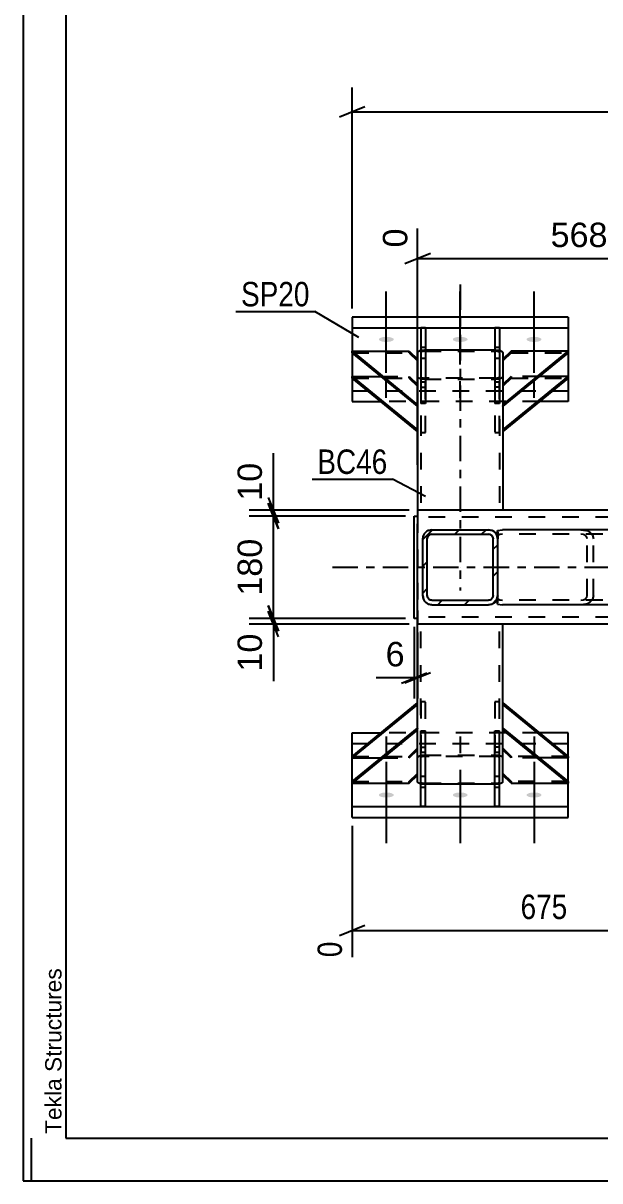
# Model space of a CAD drawing. Header units: millimetres. Extents: x 0 to 841, y 0 to 594.
# Drawn here: x 0 to 67.7, y 0 to 135.8 of the extents above; entities that cross this region are included whole.
import ezdxf

# ---------------------------------------------------------------- set-up
doc = ezdxf.new("R2010")
doc.units = ezdxf.units.MM
doc.linetypes.add('DXK_LINE_DOT2', pattern=[3.9198, 1.9599, -1.9599])
doc.linetypes.add('DXK_LINE_DOT3', pattern=[5.9187, 2.979, -0.9799, 0.9799, -0.9799])
doc.styles.add('Arial', font='ARIAL.TTF', dxfattribs={"height": 0.2})
doc.styles.add('Arial Narrow', font='ARIALN.TTF', dxfattribs={"height": 0.2})

# ---------------------------------------------------------------- blocks, each defined once
blk = doc.blocks.new('Unknown-318884589-1127')
at = {"color": 5, "linetype": 'Continuous'}
for p, q in [((0, 594), (0, 0)), ((5, 589), (5, 5)), ((1, 0), (1, 5)), ((5, 5), (836, 5)), ((0, 0), (841, 0))]:
    blk.add_line(p, q, dxfattribs=at)
at = {"color": 174, "linetype": 'Continuous', "style": 'Arial'}
blk.add_text('Tekla Structures', height=1.9102, rotation=90, dxfattribs=at).set_placement((4.5, 5.5))
blk = doc.blocks.new('Part-318884589-4703 - 4551')
at = {"color": 2, "linetype": 'Continuous'}
for p, q in [((56.28, 53.08), (63.95, 46.82)), ((56.28, 47.58), (56.28, 53.04)), ((63.95, 46.64), (56.28, 52.9)), ((57.28, 46.64), (56.28, 47.58)), ((57.28, 46.64), (63.95, 46.64)), ((63.95, 46.82), (63.95, 46.64))]:
    blk.add_line(p, q, dxfattribs=at)
at = {"color": 7, "linetype": 'DXK_LINE_DOT2'}
for p, q in [((56.28, 53.08), (56.28, 53.04)), ((56.28, 53.04), (56.28, 53.08)), ((56.28, 47.76), (57.28, 46.82)), ((63.95, 46.82), (57.28, 46.82)), ((57.28, 46.82), (57.28, 46.64))]:
    blk.add_line(p, q, dxfattribs=at)
blk = doc.blocks.new('Part-318884589-4639 - 4551')
at = {"color": 2, "linetype": 'Continuous'}
for p, q in [((57.28, 97.28), (56.28, 96.34)), ((56.28, 91.02), (63.95, 97.28)), ((63.95, 97.1), (56.28, 90.84)), ((63.95, 97.28), (57.28, 97.28)), ((63.95, 97.28), (63.95, 97.1)), ((56.28, 96.34), (56.28, 90.88))]:
    blk.add_line(p, q, dxfattribs=at)
at = {"color": 7, "linetype": 'DXK_LINE_DOT2'}
for p, q in [((57.28, 97.1), (56.28, 96.16)), ((57.28, 97.28), (57.28, 97.1)), ((57.28, 97.1), (63.95, 97.1)), ((56.28, 90.84), (56.28, 90.88)), ((56.28, 90.88), (56.28, 90.84))]:
    blk.add_line(p, q, dxfattribs=at)
blk = doc.blocks.new('Part-318884589-4553 - 4551')
at = {"color": 2, "linetype": 'Continuous'}
for p, q in [((46.28, 53.04), (46.28, 65.29)), ((56.28, 53.04), (56.28, 65.29)), ((46.28, 46.77), (46.28, 47.58)), ((56.28, 46.77), (56.28, 47.58)), ((46.34, 46.67), (46.28, 46.77)), ((46.51, 46.58), (46.34, 46.67)), ((46.68, 46.54), (46.51, 46.58)), ((55.35, 46.5), (47.21, 46.5)), ((56.05, 46.58), (55.88, 46.54)), ((56.22, 46.67), (56.05, 46.58)), ((56.28, 46.77), (56.22, 46.67))]:
    blk.add_line(p, q, dxfattribs=at)
at = {"color": 7, "linetype": 'DXK_LINE_DOT2'}
for p, q in [((56.28, 65.29), (46.28, 65.29)), ((46.68, 46.77), (46.68, 65.29)), ((55.88, 46.77), (55.88, 65.29)), ((46.28, 47.58), (46.28, 53.04)), ((56.28, 47.58), (56.28, 53.04)), ((46.28, 49.65), (46.34, 49.75)), ((46.34, 49.75), (46.51, 49.84)), ((46.51, 49.84), (46.77, 49.9)), ((46.71, 49.7), (46.68, 49.65)), ((46.8, 49.74), (46.71, 49.7)), ((46.77, 49.9), (47.08, 49.92)), ((46.93, 49.77), (46.8, 49.74)), ((47.08, 49.78), (46.93, 49.77)), ((47.08, 49.92), (55.48, 49.92)), ((55.48, 49.78), (47.08, 49.78)), ((55.48, 49.92), (55.79, 49.9)), ((55.63, 49.77), (55.48, 49.78)), ((55.76, 49.74), (55.63, 49.77)), ((55.85, 49.7), (55.76, 49.74)), ((55.79, 49.9), (56.05, 49.84)), ((55.88, 49.65), (55.85, 49.7)), ((56.05, 49.84), (56.22, 49.75)), ((56.22, 49.75), (56.28, 49.65)), ((46.68, 46.77), (46.71, 46.72)), ((46.77, 46.52), (46.68, 46.54)), ((46.71, 46.72), (46.8, 46.68)), ((47.08, 46.5), (46.77, 46.52)), ((46.8, 46.68), (46.93, 46.65)), ((46.93, 46.65), (47.08, 46.64)), ((47.08, 46.64), (55.48, 46.64)), ((47.21, 46.5), (47.08, 46.5)), ((55.48, 46.5), (55.35, 46.5)), ((55.48, 46.64), (55.63, 46.65)), ((55.79, 46.52), (55.48, 46.5)), ((55.63, 46.65), (55.76, 46.68)), ((55.76, 46.68), (55.85, 46.72)), ((55.88, 46.54), (55.79, 46.52)), ((55.85, 46.72), (55.88, 46.77))]:
    blk.add_line(p, q, dxfattribs=at)
blk = doc.blocks.new('Part-318884589-4664 - 4551')
at = {"color": 2, "linetype": 'Continuous'}
for p, q in [((38.61, 42.62), (38.61, 52.54)), ((38.61, 52.54), (41.99, 52.54)), ((63.95, 52.54), (60.57, 52.54)), ((63.95, 42.62), (63.95, 52.54)), ((38.61, 43.88), (63.95, 43.88)), ((38.61, 42.62), (63.95, 42.62))]:
    blk.add_line(p, q, dxfattribs=at)
at = {"color": 7, "linetype": 'DXK_LINE_DOT2'}
for p, q in [((60.57, 52.54), (41.99, 52.54)), ((38.61, 51.29), (63.95, 51.29))]:
    blk.add_line(p, q, dxfattribs=at)
blk = doc.blocks.new('Part-318884589-4694 - 4551')
at = {"color": 2, "linetype": 'Continuous'}
for p, q in [((46.68, 43.88), (46.68, 52.76)), ((46.68, 52.76), (47.21, 52.76)), ((47.21, 43.88), (47.21, 52.76)), ((47.21, 43.88), (46.68, 43.88))]:
    blk.add_line(p, q, dxfattribs=at)
at = {"color": 7, "linetype": 'DXK_LINE_DOT2'}
for p, q in [((46.68, 47.44), (47.21, 47.44)), ((46.68, 46.16), (47.21, 46.16))]:
    blk.add_line(p, q, dxfattribs=at)
blk = doc.blocks.new('Part-318884589-4555 - 4551')
at = {"color": 2, "linetype": 'Continuous'}
for p, q in [((46.28, 78.63), (46.28, 77.03)), ((269.02, 78.63), (46.28, 78.63)), ((46.28, 66.89), (46.28, 77.03)), ((46.28, 65.29), (46.28, 66.89)), ((269.02, 65.29), (46.28, 65.29))]:
    blk.add_line(p, q, dxfattribs=at)
at = {"color": 7, "linetype": 'DXK_LINE_DOT2'}
for p, q in [((46.28, 78.63), (46.28, 78.16)), ((269.02, 77.83), (46.28, 77.83)), ((46.28, 66.89), (46.28, 65.41)), ((269.02, 66.09), (46.28, 66.09))]:
    blk.add_line(p, q, dxfattribs=at)
at = {"color": 7, "linetype": 'DXK_LINE_DOT3'}
blk.add_line((36.28, 71.96), (269.02, 71.96), dxfattribs=at)
blk = doc.blocks.new('Part-318884589-4556 - 4551')
at = {"linetype": 'Continuous'}
h = blk.add_hatch(dxfattribs=at)
h.set_pattern_fill('', scale=0.7, style=0, pattern_type=0)
h.set_pattern_definition([(45, (55.0214, 67.641), (-1.57154, 1.57154), [])])
h.paths.add_polyline_path([(54.61, 67.56), (55.02, 67.64), (55.37, 67.87), (55.6, 68.22), (55.68, 68.63), (55.68, 75.29), (55.6, 75.7), (55.37, 76.05), (55.02, 76.28), (54.61, 76.36), (47.95, 76.36), (47.54, 76.28), (47.19, 76.05), (46.96, 75.7), (46.88, 75.29), (46.88, 68.63), (46.96, 68.22), (47.19, 67.87), (47.54, 67.64), (47.95, 67.56)])
h.paths.add_polyline_path([(47.74, 68.13), (47.57, 68.25), (47.45, 68.42), (47.41, 68.63), (47.41, 75.29), (47.45, 75.5), (47.57, 75.67), (47.74, 75.79), (47.95, 75.83), (54.61, 75.83), (54.82, 75.79), (54.99, 75.67), (55.11, 75.5), (55.15, 75.29), (55.15, 68.63), (55.11, 68.42), (54.99, 68.25), (54.82, 68.13), (54.61, 68.09), (47.95, 68.09)])
at = {"color": 7, "linetype": 'DXK_LINE_DOT2'}
for p, q in [((47.54, 76.28), (47.95, 76.36)), ((47.95, 76.36), (54.61, 76.36)), ((54.61, 76.36), (55.02, 76.28)), ((46.88, 75.29), (46.96, 75.7)), ((46.88, 68.63), (46.88, 75.29)), ((47.45, 75.5), (47.41, 75.29)), ((47.41, 68.63), (47.41, 75.29)), ((47.95, 75.83), (47.74, 75.79)), ((47.95, 75.83), (54.61, 75.83)), ((54.82, 75.79), (54.61, 75.83)), ((55.15, 75.29), (55.11, 75.5)), ((55.15, 68.63), (55.15, 75.29)), ((55.6, 75.7), (55.68, 75.29)), ((55.68, 68.63), (55.68, 75.29)), ((46.96, 68.22), (46.88, 68.63)), ((47.41, 68.63), (47.45, 68.42)), ((47.74, 68.13), (47.95, 68.09)), ((47.95, 68.09), (54.61, 68.09)), ((54.61, 68.09), (54.82, 68.13)), ((55.11, 68.42), (55.15, 68.63)), ((55.68, 68.63), (55.6, 68.22)), ((47.95, 67.56), (47.54, 67.64)), ((47.95, 67.56), (54.61, 67.56)), ((55.02, 67.64), (54.61, 67.56))]:
    blk.add_line(p, q, dxfattribs=at)
at = {"color": 2, "linetype": 'Continuous'}
for p, q in [((47.95, 76.36), (47.54, 76.28)), ((47.95, 76.36), (54.61, 76.36)), ((55.02, 76.28), (54.61, 76.36)), ((46.96, 75.7), (46.88, 75.29)), ((46.88, 68.63), (46.88, 75.29)), ((47.41, 75.29), (47.45, 75.5)), ((47.41, 68.63), (47.41, 75.29)), ((47.74, 75.79), (47.95, 75.83)), ((47.95, 75.83), (54.61, 75.83)), ((54.61, 75.83), (54.82, 75.79)), ((55.11, 75.5), (55.15, 75.29)), ((55.15, 68.63), (55.15, 75.29)), ((55.68, 75.29), (55.6, 75.7)), ((55.68, 68.63), (55.68, 75.29)), ((46.88, 68.63), (46.96, 68.22)), ((47.45, 68.42), (47.41, 68.63)), ((47.95, 68.09), (47.74, 68.13)), ((47.95, 68.09), (54.61, 68.09)), ((54.82, 68.13), (54.61, 68.09)), ((55.15, 68.63), (55.11, 68.42)), ((55.6, 68.22), (55.68, 68.63)), ((47.54, 67.64), (47.95, 67.56)), ((47.95, 67.56), (54.61, 67.56)), ((54.61, 67.56), (55.02, 67.64))]:
    blk.add_line(p, q, dxfattribs=at)
at = {"color": 7, "linetype": 'DXK_LINE_DOT3'}
blk.add_line((51.28, 71.96), (51.28, 71.96), dxfattribs=at)
at = {"color": 7, "linetype": 'DXK_LINE_DOT2'}
for centre, radius, start, end in [((47.95, 75.29), 1.07, 112.5, 157.5), ((54.61, 75.29), 1.07, 22.5, 67.5), ((47.95, 75.29), 0.533, 112.5, 157.5), ((54.61, 75.29), 0.533, 22.5, 67.5), ((47.95, 68.63), 1.07, 202.5, 247.5), ((47.95, 68.63), 0.533, 202.5, 247.5), ((54.61, 68.63), 0.533, 292.5, 337.5), ((54.61, 68.63), 1.07, 292.5, 337.5)]:
    blk.add_arc(centre, radius, start, end, dxfattribs=at)
at = {"color": 2, "linetype": 'Continuous'}
for centre, radius, start, end in [((47.95, 75.29), 1.07, 112.5, 157.5), ((54.61, 75.29), 1.07, 22.5, 67.5), ((47.95, 75.29), 0.533, 112.5, 157.5), ((54.61, 75.29), 0.533, 22.5, 67.5), ((47.95, 68.63), 1.07, 202.5, 247.5), ((47.95, 68.63), 0.533, 202.5, 247.5), ((54.61, 68.63), 0.533, 292.5, 337.5), ((54.61, 68.63), 1.07, 292.5, 337.5)]:
    blk.add_arc(centre, radius, start, end, dxfattribs=at)
blk = doc.blocks.new('Part-318884589-4690 - 4551')
at = {"color": 7, "linetype": 'DXK_LINE_DOT2'}
for p, q in [((47.21, 56.18), (46.68, 56.18)), ((46.68, 56.18), (46.68, 50.26)), ((47.21, 50.26), (47.21, 56.18)), ((47.21, 52.54), (46.68, 52.54)), ((46.68, 50.86), (47.21, 50.86)), ((46.68, 50.26), (47.21, 50.26))]:
    blk.add_line(p, q, dxfattribs=at)
blk = doc.blocks.new('Part-318884589-4592 - 4551')
at = {"color": 7, "linetype": 'DXK_LINE_DOT3'}
blk.add_line((51.28, 105.11), (51.28, 69.23), dxfattribs=at)
at = {"color": 2, "linetype": 'Continuous'}
for p, q in [((46.28, 97.15), (46.34, 97.25)), ((46.28, 97.15), (46.28, 96.34)), ((46.34, 97.25), (46.51, 97.34)), ((46.68, 97.38), (46.51, 97.34)), ((55.35, 97.42), (47.21, 97.42)), ((56.05, 97.34), (55.88, 97.38)), ((56.05, 97.34), (56.22, 97.25)), ((56.22, 97.25), (56.28, 97.15)), ((56.28, 97.15), (56.28, 96.34)), ((46.28, 90.88), (46.28, 78.63)), ((56.28, 90.88), (56.28, 78.63))]:
    blk.add_line(p, q, dxfattribs=at)
at = {"color": 7, "linetype": 'DXK_LINE_DOT2'}
for p, q in [((46.77, 97.4), (46.68, 97.38)), ((46.71, 97.2), (46.68, 97.15)), ((46.68, 97.15), (46.68, 78.63)), ((46.8, 97.24), (46.71, 97.2)), ((46.77, 97.4), (47.08, 97.42)), ((46.93, 97.27), (46.8, 97.24)), ((47.08, 97.28), (46.93, 97.27)), ((47.21, 97.42), (47.08, 97.42)), ((47.08, 97.28), (55.48, 97.28)), ((55.48, 97.42), (55.35, 97.42)), ((55.48, 97.42), (55.79, 97.4)), ((55.63, 97.27), (55.48, 97.28)), ((55.76, 97.24), (55.63, 97.27)), ((55.85, 97.2), (55.76, 97.24)), ((55.88, 97.38), (55.79, 97.4)), ((55.88, 97.15), (55.85, 97.2)), ((55.88, 97.15), (55.88, 78.63)), ((46.28, 96.34), (46.28, 90.88)), ((56.28, 96.34), (56.28, 88.06)), ((46.34, 94.17), (46.28, 94.27)), ((46.51, 94.08), (46.34, 94.17)), ((46.77, 94.02), (46.51, 94.08)), ((46.68, 94.27), (46.71, 94.22)), ((46.71, 94.22), (46.8, 94.18)), ((47.08, 94), (46.77, 94.02)), ((46.8, 94.18), (46.93, 94.15)), ((46.93, 94.15), (47.08, 94.14)), ((55.48, 94.14), (47.08, 94.14)), ((47.08, 94), (55.48, 94)), ((55.48, 94.14), (55.63, 94.15)), ((55.79, 94.02), (55.48, 94)), ((55.63, 94.15), (55.76, 94.18)), ((55.76, 94.18), (55.85, 94.22)), ((56.05, 94.08), (55.79, 94.02)), ((55.85, 94.22), (55.88, 94.27)), ((56.22, 94.17), (56.05, 94.08)), ((56.28, 94.27), (56.22, 94.17)), ((56.28, 78.63), (46.28, 78.63))]:
    blk.add_line(p, q, dxfattribs=at)
blk = doc.blocks.new('Part-318884589-4597 - 4551')
at = {"color": 2, "linetype": 'Continuous'}
for p, q in [((63.95, 101.3), (38.61, 101.3)), ((38.61, 101.3), (38.61, 91.38)), ((63.95, 101.3), (63.95, 91.38)), ((38.61, 100.04), (63.95, 100.04)), ((38.61, 91.38), (41.99, 91.38)), ((63.95, 91.38), (60.57, 91.38))]:
    blk.add_line(p, q, dxfattribs=at)
at = {"color": 7, "linetype": 'DXK_LINE_DOT2'}
for p, q in [((38.61, 92.63), (63.95, 92.63)), ((60.57, 91.38), (41.99, 91.38))]:
    blk.add_line(p, q, dxfattribs=at)
blk = doc.blocks.new('Part-318884589-4603 - 4551')
at = {"color": 2, "linetype": 'Continuous'}
for p, q in [((45.88, 65.96), (45.88, 77.96)), ((45.88, 77.96), (46.28, 77.96)), ((46.28, 65.96), (45.88, 65.96))]:
    blk.add_line(p, q, dxfattribs=at)
at = {"color": 7, "linetype": 'DXK_LINE_DOT2'}
blk.add_line((46.28, 77.96), (46.28, 65.96), dxfattribs=at)
blk = doc.blocks.new('Bolt-318884589-4610 - 4551')
at = {"linetype": 'Continuous'}
for points in [[(42.61, 98.97), (42.79, 98.96), (42.97, 98.95), (43.12, 98.91), (43.26, 98.87), (43.36, 98.82), (43.44, 98.77), (43.48, 98.71), (43.48, 98.64), (43.44, 98.58), (43.36, 98.53), (43.26, 98.48), (43.12, 98.43), (42.97, 98.4), (42.79, 98.38), (42.61, 98.38), (42.43, 98.38), (42.26, 98.4), (42.1, 98.43), (41.97, 98.48), (41.86, 98.53), (41.79, 98.58), (41.75, 98.64), (41.75, 98.71), (41.79, 98.77), (41.86, 98.82), (41.97, 98.87), (42.1, 98.91), (42.26, 98.95), (42.43, 98.96)], [(51.28, 98.97), (51.46, 98.96), (51.63, 98.95), (51.79, 98.91), (51.92, 98.87), (52.03, 98.82), (52.1, 98.77), (52.14, 98.71), (52.14, 98.64), (52.1, 98.58), (52.03, 98.53), (51.92, 98.48), (51.79, 98.43), (51.63, 98.4), (51.46, 98.38), (51.28, 98.38), (51.1, 98.38), (50.93, 98.4), (50.77, 98.43), (50.64, 98.48), (50.53, 98.53), (50.46, 98.58), (50.42, 98.64), (50.42, 98.71), (50.46, 98.77), (50.53, 98.82), (50.64, 98.87), (50.77, 98.91), (50.93, 98.95), (51.1, 98.96)], [(59.95, 98.97), (60.13, 98.96), (60.3, 98.95), (60.46, 98.91), (60.59, 98.87), (60.7, 98.82), (60.77, 98.77), (60.81, 98.71), (60.81, 98.64), (60.77, 98.58), (60.7, 98.53), (60.59, 98.48), (60.46, 98.43), (60.3, 98.4), (60.13, 98.38), (59.95, 98.38), (59.77, 98.38), (59.59, 98.4), (59.44, 98.43), (59.3, 98.48), (59.2, 98.53), (59.12, 98.58), (59.08, 98.64), (59.08, 98.71), (59.12, 98.77), (59.2, 98.82), (59.3, 98.87), (59.44, 98.91), (59.59, 98.95), (59.77, 98.96)]]:
    blk.add_hatch(color=1, dxfattribs=at).paths.add_polyline_path(points)
at = {"color": 1, "linetype": 'Continuous'}
for p, q in [((42.61, 97.73), (42.61, 104.31)), ((51.28, 97.73), (51.28, 104.31)), ((59.95, 97.73), (59.95, 104.31))]:
    blk.add_line(p, q, dxfattribs=at)
at = {"color": 1, "linetype": 'DXK_LINE_DOT2'}
for p, q in [((42.61, 94.77), (42.61, 101.35)), ((59.95, 94.77), (59.95, 101.35)), ((42.61, 91.81), (42.61, 98.38)), ((51.28, 91.81), (51.28, 98.38)), ((59.95, 91.81), (59.95, 98.38))]:
    blk.add_line(p, q, dxfattribs=at)
blk = doc.blocks.new('Part-318884589-4696 - 4551')
at = {"color": 2, "linetype": 'Continuous'}
for p, q in [((38.61, 49.78), (46.28, 56.05)), ((46.28, 55.86), (38.61, 49.6)), ((38.61, 49.6), (38.61, 49.78)), ((38.61, 49.6), (42.02, 49.6))]:
    blk.add_line(p, q, dxfattribs=at)
at = {"color": 7, "linetype": 'DXK_LINE_DOT2'}
for p, q in [((46.28, 50.54), (46.28, 56.05)), ((45.28, 49.78), (46.28, 50.72)), ((45.28, 49.6), (46.28, 50.54)), ((38.61, 49.78), (45.28, 49.78)), ((42.02, 49.6), (45.28, 49.6)), ((45.28, 49.6), (45.28, 49.78))]:
    blk.add_line(p, q, dxfattribs=at)
blk = doc.blocks.new('Part-318884589-4632 - 4551')
at = {"linetype": 'Continuous'}
h = blk.add_hatch(dxfattribs=at)
h.set_pattern_fill('', scale=0.7, style=0, pattern_type=0)
h.set_pattern_definition([(45, (111.6827, 67.641), (-1.57154, 1.57154), [])])
h.paths.add_polyline_path([(111.12, 67.56), (111.68, 67.64), (112.16, 67.87), (112.48, 68.22), (112.59, 68.63), (112.59, 75.29), (112.48, 75.7), (112.16, 76.05), (111.68, 76.28), (111.12, 76.36), (101.89, 76.36), (101.33, 76.28), (100.85, 76.05), (100.53, 75.7), (100.42, 75.29), (100.42, 68.63), (100.53, 68.22), (100.85, 67.87), (101.33, 67.64), (101.89, 67.56)])
h.paths.add_polyline_path([(101.61, 68.13), (101.37, 68.25), (101.21, 68.42), (101.16, 68.63), (101.16, 75.29), (101.21, 75.5), (101.37, 75.67), (101.61, 75.79), (101.89, 75.83), (111.12, 75.83), (111.4, 75.79), (111.64, 75.67), (111.8, 75.5), (111.86, 75.29), (111.86, 68.63), (111.8, 68.42), (111.64, 68.25), (111.4, 68.13), (111.12, 68.09), (101.89, 68.09)])
at = {"color": 2, "linetype": 'Continuous'}
for p, q in [((55.66, 76.28), (56.23, 76.36)), ((55.68, 75.64), (55.66, 76.28)), ((55.68, 76.05), (55.66, 76.28)), ((55.68, 76.05), (55.68, 75.29)), ((101.89, 76.36), (56.23, 76.36)), ((101.89, 76.36), (101.33, 76.28)), ((101.89, 76.36), (111.12, 76.36)), ((111.68, 76.28), (111.12, 76.36)), ((100.53, 75.7), (100.42, 75.29)), ((100.42, 68.63), (100.42, 75.29)), ((101.16, 75.29), (101.21, 75.5)), ((101.16, 68.63), (101.16, 75.29)), ((101.61, 75.79), (101.89, 75.83)), ((101.89, 75.83), (111.12, 75.83)), ((111.12, 75.83), (111.4, 75.79)), ((111.8, 75.5), (111.86, 75.29)), ((111.86, 68.63), (111.86, 75.29)), ((112.59, 75.29), (112.48, 75.7)), ((112.59, 68.63), (112.59, 75.29)), ((55.66, 67.64), (55.68, 68.28)), ((55.68, 68.22), (55.68, 68.63)), ((55.68, 67.87), (55.68, 68.22)), ((100.42, 68.63), (100.53, 68.22)), ((101.21, 68.42), (101.16, 68.63)), ((101.89, 68.09), (101.61, 68.13)), ((101.89, 68.09), (111.12, 68.09)), ((111.4, 68.13), (111.12, 68.09)), ((111.86, 68.63), (111.8, 68.42)), ((112.48, 68.22), (112.59, 68.63)), ((55.66, 67.64), (55.68, 67.87)), ((55.66, 67.64), (56.23, 67.56)), ((101.89, 67.56), (56.23, 67.56)), ((101.33, 67.64), (101.89, 67.56)), ((101.89, 67.56), (111.12, 67.56)), ((111.12, 67.56), (111.68, 67.64))]:
    blk.add_line(p, q, dxfattribs=at)
at = {"color": 7, "linetype": 'DXK_LINE_DOT2'}
for p, q in [((65.45, 76.36), (66.02, 76.28)), ((111.12, 76.36), (101.89, 76.36)), ((55.71, 75.67), (55.68, 75.64)), ((55.68, 68.63), (55.68, 75.29)), ((55.95, 75.79), (55.71, 75.67)), ((56.23, 75.83), (55.95, 75.79)), ((111.12, 75.83), (56.23, 75.83)), ((65.74, 75.79), (65.45, 75.83)), ((66.19, 75.29), (66.13, 75.5)), ((66.19, 68.63), (66.19, 75.29)), ((66.82, 75.7), (66.93, 75.29)), ((66.93, 68.63), (66.93, 75.29)), ((55.68, 68.28), (55.71, 68.25)), ((55.71, 68.25), (55.95, 68.13)), ((55.95, 68.13), (56.23, 68.09)), ((111.12, 68.09), (56.23, 68.09)), ((65.45, 68.09), (65.74, 68.13)), ((66.13, 68.42), (66.19, 68.63)), ((66.93, 68.63), (66.82, 68.22)), ((66.02, 67.64), (65.45, 67.56)), ((111.12, 67.56), (101.89, 67.56))]:
    blk.add_line(p, q, dxfattribs=at)
for centre, radius, start, end in [((65.68, 74.97), 1.35, 32.6712, 75.6111), ((65.57, 75.13), 0.673, 32.6712, 75.6111), ((65.57, 68.79), 0.673, 284.3889, 327.3288), ((65.68, 68.94), 1.35, 284.3889, 327.3288)]:
    blk.add_arc(centre, radius, start, end, dxfattribs=at)
at = {"color": 2, "linetype": 'Continuous'}
for centre, radius, start, end in [((101.66, 74.97), 1.35, 104.3889, 147.3288), ((111.35, 74.97), 1.35, 32.6712, 75.6111), ((101.78, 75.13), 0.673, 104.3889, 147.3288), ((111.23, 75.13), 0.673, 32.6712, 75.6111), ((101.66, 68.94), 1.35, 212.6712, 255.6111), ((101.78, 68.79), 0.673, 212.6712, 255.6111), ((111.23, 68.79), 0.673, 284.3889, 327.3288), ((111.35, 68.94), 1.35, 284.3889, 327.3288)]:
    blk.add_arc(centre, radius, start, end, dxfattribs=at)
blk = doc.blocks.new('Part-318884589-4650 - 4551')
at = {"color": 7, "linetype": 'DXK_LINE_DOT2'}
for p, q in [((55.35, 93.66), (55.35, 87.74)), ((55.88, 93.66), (55.35, 93.66)), ((55.88, 93.06), (55.35, 93.06)), ((55.88, 87.74), (55.88, 93.66)), ((55.88, 91.38), (55.35, 91.38)), ((55.35, 87.74), (55.88, 87.74))]:
    blk.add_line(p, q, dxfattribs=at)
blk = doc.blocks.new('Part-318884589-4653 - 4551')
at = {"color": 7, "linetype": 'DXK_LINE_DOT2'}
for p, q in [((46.68, 93.66), (46.68, 87.74)), ((47.21, 93.66), (46.68, 93.66)), ((46.68, 93.06), (47.21, 93.06)), ((47.21, 87.74), (47.21, 93.66)), ((47.21, 91.38), (46.68, 91.38)), ((46.68, 87.74), (47.21, 87.74))]:
    blk.add_line(p, q, dxfattribs=at)
blk = doc.blocks.new('Part-318884589-4656 - 4551')
at = {"color": 2, "linetype": 'Continuous'}
for p, q in [((55.35, 100.04), (55.35, 91.16)), ((55.88, 100.04), (55.35, 100.04)), ((55.88, 100.04), (55.88, 91.16)), ((55.88, 91.16), (55.35, 91.16))]:
    blk.add_line(p, q, dxfattribs=at)
at = {"color": 7, "linetype": 'DXK_LINE_DOT2'}
for p, q in [((55.35, 97.76), (55.88, 97.76)), ((55.35, 96.48), (55.88, 96.48))]:
    blk.add_line(p, q, dxfattribs=at)
blk = doc.blocks.new('Part-318884589-4659 - 4551')
at = {"color": 2, "linetype": 'Continuous'}
for p, q in [((46.68, 100.04), (46.68, 91.16)), ((47.21, 100.04), (46.68, 100.04)), ((47.21, 100.04), (47.21, 91.16)), ((47.21, 91.16), (46.68, 91.16))]:
    blk.add_line(p, q, dxfattribs=at)
at = {"color": 7, "linetype": 'DXK_LINE_DOT2'}
for p, q in [((46.68, 97.76), (47.21, 97.76)), ((46.68, 96.48), (47.21, 96.48))]:
    blk.add_line(p, q, dxfattribs=at)
blk = doc.blocks.new('Part-318884589-4660 - 4551')
at = {"color": 2, "linetype": 'Continuous'}
for p, q in [((56.28, 88.05), (63.95, 94.32)), ((63.95, 94.14), (56.28, 87.87)), ((63.95, 94.32), (60.54, 94.32)), ((63.95, 94.32), (63.95, 94.14))]:
    blk.add_line(p, q, dxfattribs=at)
at = {"color": 7, "linetype": 'DXK_LINE_DOT2'}
for p, q in [((57.28, 94.32), (56.28, 93.38)), ((57.28, 94.14), (56.28, 93.2)), ((60.54, 94.32), (57.28, 94.32)), ((57.28, 94.32), (57.28, 94.14)), ((57.28, 94.14), (63.95, 94.14)), ((56.28, 93.38), (56.28, 87.87))]:
    blk.add_line(p, q, dxfattribs=at)
blk = doc.blocks.new('Part-318884589-4661 - 4551')
at = {"color": 2, "linetype": 'Continuous'}
for p, q in [((38.61, 94.14), (38.61, 94.32)), ((38.61, 94.32), (46.28, 88.05)), ((38.61, 94.32), (42.02, 94.32)), ((46.28, 87.87), (38.61, 94.14))]:
    blk.add_line(p, q, dxfattribs=at)
at = {"color": 7, "linetype": 'DXK_LINE_DOT2'}
for p, q in [((38.61, 94.14), (45.28, 94.14)), ((42.02, 94.32), (45.28, 94.32)), ((45.28, 94.14), (45.28, 94.32)), ((45.28, 94.32), (46.28, 93.38)), ((45.28, 94.14), (46.28, 93.2)), ((46.28, 93.38), (46.28, 87.87))]:
    blk.add_line(p, q, dxfattribs=at)
blk = doc.blocks.new('Part-318884589-4662 - 4551')
at = {"color": 2, "linetype": 'Continuous'}
for p, q in [((38.61, 97.1), (38.61, 97.28)), ((38.61, 97.28), (46.28, 91.02)), ((38.61, 97.28), (45.28, 97.28)), ((46.28, 90.84), (38.61, 97.1)), ((45.28, 97.28), (46.28, 96.34)), ((46.28, 96.34), (46.28, 90.88))]:
    blk.add_line(p, q, dxfattribs=at)
at = {"color": 7, "linetype": 'DXK_LINE_DOT2'}
for p, q in [((38.61, 97.1), (45.28, 97.1)), ((45.28, 97.1), (45.28, 97.28)), ((45.28, 97.1), (46.28, 96.16)), ((46.28, 90.88), (46.28, 90.84))]:
    blk.add_line(p, q, dxfattribs=at)
blk = doc.blocks.new('Bolt-318884589-4665 - 4551')
at = {"linetype": 'Continuous'}
for points in [[(42.61, 44.95), (42.43, 44.96), (42.26, 44.97), (42.1, 45.01), (41.97, 45.05), (41.86, 45.1), (41.79, 45.15), (41.75, 45.21), (41.75, 45.28), (41.79, 45.34), (41.86, 45.39), (41.97, 45.44), (42.1, 45.49), (42.26, 45.52), (42.43, 45.54), (42.61, 45.54), (42.79, 45.54), (42.97, 45.52), (43.12, 45.49), (43.26, 45.44), (43.36, 45.39), (43.44, 45.34), (43.48, 45.28), (43.48, 45.21), (43.44, 45.15), (43.36, 45.1), (43.26, 45.05), (43.12, 45.01), (42.97, 44.97), (42.79, 44.96)], [(51.28, 44.95), (51.1, 44.96), (50.93, 44.97), (50.77, 45.01), (50.64, 45.05), (50.53, 45.1), (50.46, 45.15), (50.42, 45.21), (50.42, 45.28), (50.46, 45.34), (50.53, 45.39), (50.64, 45.44), (50.77, 45.49), (50.93, 45.52), (51.1, 45.54), (51.28, 45.54), (51.46, 45.54), (51.63, 45.52), (51.79, 45.49), (51.92, 45.44), (52.03, 45.39), (52.1, 45.34), (52.14, 45.28), (52.14, 45.21), (52.1, 45.15), (52.03, 45.1), (51.92, 45.05), (51.79, 45.01), (51.63, 44.97), (51.46, 44.96)], [(59.95, 44.95), (59.77, 44.96), (59.59, 44.97), (59.44, 45.01), (59.3, 45.05), (59.2, 45.1), (59.12, 45.15), (59.08, 45.21), (59.08, 45.28), (59.12, 45.34), (59.2, 45.39), (59.3, 45.44), (59.44, 45.49), (59.59, 45.52), (59.77, 45.54), (59.95, 45.54), (60.13, 45.54), (60.3, 45.52), (60.46, 45.49), (60.59, 45.44), (60.7, 45.39), (60.77, 45.34), (60.81, 45.28), (60.81, 45.21), (60.77, 45.15), (60.7, 45.1), (60.59, 45.05), (60.46, 45.01), (60.3, 44.97), (60.13, 44.96)]]:
    blk.add_hatch(color=1, dxfattribs=at).paths.add_polyline_path(points)
at = {"color": 1, "linetype": 'DXK_LINE_DOT2'}
for p, q in [((42.61, 52.11), (42.61, 45.54)), ((51.28, 52.11), (51.28, 45.54)), ((59.95, 52.11), (59.95, 45.54)), ((42.61, 49.15), (42.61, 42.57)), ((59.95, 49.15), (59.95, 42.57))]:
    blk.add_line(p, q, dxfattribs=at)
at = {"color": 1, "linetype": 'Continuous'}
for p, q in [((42.61, 46.19), (42.61, 39.61)), ((51.28, 46.19), (51.28, 39.61)), ((59.95, 46.19), (59.95, 39.61))]:
    blk.add_line(p, q, dxfattribs=at)
blk = doc.blocks.new('Part-318884589-4693 - 4551')
at = {"color": 7, "linetype": 'DXK_LINE_DOT2'}
for p, q in [((55.88, 56.18), (55.35, 56.18)), ((55.35, 56.18), (55.35, 50.26)), ((55.88, 50.26), (55.88, 56.18)), ((55.88, 52.54), (55.35, 52.54)), ((55.88, 50.86), (55.35, 50.86)), ((55.35, 50.26), (55.88, 50.26))]:
    blk.add_line(p, q, dxfattribs=at)
blk = doc.blocks.new('Part-318884589-4695 - 4551')
at = {"color": 2, "linetype": 'Continuous'}
for p, q in [((55.35, 43.88), (55.35, 52.76)), ((55.35, 52.76), (55.88, 52.76)), ((55.88, 43.88), (55.88, 52.76)), ((55.88, 43.88), (55.35, 43.88))]:
    blk.add_line(p, q, dxfattribs=at)
at = {"color": 7, "linetype": 'DXK_LINE_DOT2'}
for p, q in [((55.35, 47.44), (55.88, 47.44)), ((55.35, 46.16), (55.88, 46.16))]:
    blk.add_line(p, q, dxfattribs=at)
blk = doc.blocks.new('Part-318884589-4699 - 4551')
at = {"color": 2, "linetype": 'Continuous'}
for p, q in [((38.61, 46.82), (46.28, 53.08)), ((46.28, 47.58), (46.28, 53.04)), ((46.28, 52.9), (38.61, 46.64)), ((45.28, 46.64), (46.28, 47.58)), ((38.61, 46.64), (38.61, 46.82)), ((38.61, 46.64), (45.28, 46.64))]:
    blk.add_line(p, q, dxfattribs=at)
at = {"color": 7, "linetype": 'DXK_LINE_DOT2'}
for p, q in [((46.28, 53.08), (46.28, 53.04)), ((46.28, 53.04), (46.28, 53.08)), ((45.28, 46.82), (46.28, 47.76)), ((38.61, 46.82), (45.28, 46.82)), ((45.28, 46.64), (45.28, 46.82))]:
    blk.add_line(p, q, dxfattribs=at)
blk = doc.blocks.new('Part-318884589-4700 - 4551')
at = {"color": 2, "linetype": 'Continuous'}
for p, q in [((56.28, 56.05), (63.95, 49.78)), ((63.95, 49.6), (56.28, 55.86)), ((63.95, 49.6), (60.54, 49.6)), ((63.95, 49.78), (63.95, 49.6))]:
    blk.add_line(p, q, dxfattribs=at)
at = {"color": 7, "linetype": 'DXK_LINE_DOT2'}
for p, q in [((56.28, 50.54), (56.28, 56.05)), ((56.28, 50.72), (57.28, 49.78)), ((57.28, 49.6), (56.28, 50.54)), ((63.95, 49.78), (57.28, 49.78)), ((57.28, 49.78), (57.28, 49.6)), ((60.54, 49.6), (57.28, 49.6))]:
    blk.add_line(p, q, dxfattribs=at)
blk = doc.blocks.new('StraightDimension-318884589-4717 - 4551')
at = {"color": 7, "linetype": 'Continuous'}
for p, q in [((84.16, 79.63), (84.16, 116.12)), ((46.28, 83.95), (46.28, 111.67)), ((47.78, 108.75), (44.78, 107.55)), ((82.66, 107.55), (85.66, 108.75)), ((46.28, 108.15), (84.16, 108.15))]:
    blk.add_line(p, q, dxfattribs=at)
at = {"color": 0}
blk.add_wipeout([(69.16, 108.9), (69.16, 113.1), (61.29, 113.1), (61.29, 108.9)], dxfattribs=at)
at = {"color": 3, "style": 'Arial'}
blk.add_text('568', height=2.865, dxfattribs=at).set_placement((61.89, 109.5))
at = {"color": 0, "linetype": 'Continuous'}
for points in [[(83.56, 116.72), (79.36, 116.72), (79.36, 108.85), (83.56, 108.85)], [(45.68, 112.27), (41.48, 112.27), (41.48, 108.85), (45.68, 108.85)]]:
    blk.add_wipeout(points, dxfattribs=at)
at = {"color": 3, "linetype": 'Continuous', "style": 'Arial'}
for s, height, p in [('568', 2.865, (82.96, 109.45)), ('0', 2.87, (45.08, 109.45))]:
    blk.add_text(s, height=height, rotation=90.0002, dxfattribs=at).set_placement(p)
blk = doc.blocks.new('StraightDimension-318884589-4743 - 4551')
at = {"color": 7, "linetype": 'Continuous'}
for p, q in [((38.61, 102.3), (38.61, 128.2)), ((40.11, 125.95), (37.11, 124.75)), ((38.61, 125.35), (287.12, 125.35))]:
    blk.add_line(p, q, dxfattribs=at)
blk = doc.blocks.new('StraightDimension-318884589-4786 - 4551')
at = {"color": 7, "linetype": 'Continuous'}
for p, q in [((45.88, 64.96), (45.88, 56.58)), ((46.28, 64.29), (46.28, 56.58)), ((45.88, 58.98), (41.41, 58.98)), ((45.88, 58.98), (41.41, 58.98)), ((44.38, 58.38), (47.38, 59.58)), ((47.78, 59.58), (44.78, 58.38)), ((45.88, 58.98), (46.28, 58.98))]:
    blk.add_line(p, q, dxfattribs=at)
at = {"color": 0}
blk.add_wipeout([(45.35, 59.73), (45.35, 63.93), (41.93, 63.93), (41.93, 59.73)], dxfattribs=at)
at = {"color": 3, "style": 'Arial'}
blk.add_text('6', height=2.87, dxfattribs=at).set_placement((42.53, 60.33))
blk = doc.blocks.new('StraightDimension-318884589-4797 - 4551')
at = {"color": 7, "linetype": 'Continuous'}
for p, q in [((28.77, 79.46), (29.97, 76.46)), ((44.88, 77.96), (26.52, 77.96)), ((29.37, 65.96), (29.37, 77.96)), ((29.97, 64.46), (28.77, 67.46)), ((44.88, 65.96), (26.52, 65.96))]:
    blk.add_line(p, q, dxfattribs=at)
at = {"color": 0}
blk.add_wipeout([(28.62, 75.9), (24.42, 75.9), (24.42, 68.02), (28.62, 68.02)], dxfattribs=at)
at = {"color": 3, "style": 'Arial'}
blk.add_text('180', height=2.865, rotation=90.0002, dxfattribs=at).set_placement((28.02, 68.62))
blk = doc.blocks.new('StraightDimension-318884589-4807 - 4551')
at = {"color": 7, "linetype": 'Continuous'}
for p, q in [((29.37, 78.63), (29.37, 85.32)), ((29.37, 78.63), (29.37, 85.32)), ((28.77, 80.13), (29.97, 77.13)), ((29.97, 76.46), (28.77, 79.46)), ((45.28, 78.63), (26.52, 78.63)), ((44.88, 77.96), (26.52, 77.96)), ((29.37, 77.96), (29.37, 78.63))]:
    blk.add_line(p, q, dxfattribs=at)
at = {"color": 0}
blk.add_wipeout([(28.62, 84.8), (24.42, 84.8), (24.42, 79.15), (28.62, 79.15)], dxfattribs=at)
at = {"color": 3, "style": 'Arial'}
blk.add_text('10', height=2.865, rotation=90.0002, dxfattribs=at).set_placement((28.02, 79.75))
blk = doc.blocks.new('StraightDimension-318884589-4817 - 4551')
at = {"color": 7, "linetype": 'Continuous'}
for p, q in [((28.77, 67.46), (29.97, 64.46)), ((29.97, 63.79), (28.77, 66.79)), ((44.88, 65.96), (26.52, 65.96)), ((45.28, 65.29), (26.52, 65.29)), ((29.37, 65.29), (29.37, 65.96)), ((29.37, 65.29), (29.37, 58.6)), ((29.37, 65.29), (29.37, 58.6))]:
    blk.add_line(p, q, dxfattribs=at)
at = {"color": 0}
blk.add_wipeout([(28.62, 64.77), (24.42, 64.77), (24.42, 59.12), (28.62, 59.12)], dxfattribs=at)
at = {"color": 3, "style": 'Arial'}
blk.add_text('10', height=2.865, rotation=90.0002, dxfattribs=at).set_placement((28.02, 59.72))
blk = doc.blocks.new('StraightDimension-318884589-11890 - 4551')
at = {"color": 7, "linetype": 'Continuous'}
for p, q in [((83.61, 63.27), (83.61, 22.57)), ((38.61, 41.62), (38.61, 26.23)), ((40.11, 29.95), (37.11, 28.75)), ((82.11, 28.75), (85.11, 29.95)), ((38.61, 29.35), (83.61, 29.35))]:
    blk.add_line(p, q, dxfattribs=at)
at = {"color": 0}
blk.add_wipeout([(64.45, 30.1), (64.45, 34.3), (57.77, 34.3), (57.77, 30.1)], dxfattribs=at)
at = {"color": 3, "style": 'Arial Narrow'}
blk.add_text('675', height=2.863, dxfattribs=at).set_placement((58.37, 30.7))
at = {"color": 0, "linetype": 'Continuous'}
for points in [[(38.01, 28.65), (33.81, 28.65), (33.81, 25.63), (38.01, 25.63)], [(83.01, 28.65), (78.81, 28.65), (78.81, 21.97), (83.01, 21.97)]]:
    blk.add_wipeout(points, dxfattribs=at)
at = {"color": 3, "linetype": 'Continuous', "style": 'Arial Narrow'}
for s, height, p in [('0', 2.86, (37.41, 26.23)), ('675', 2.863, (82.41, 22.57))]:
    blk.add_text(s, height=height, rotation=90.0002, dxfattribs=at).set_placement(p)
blk = doc.blocks.new('Mark-318884589-4588 - 4551')
at = {"color": 0}
blk.add_wipeout([(42.74, 82.9), (42.74, 85.9), (34.52, 85.9), (34.52, 82.9)], dxfattribs=at)
blk.add_wipeout([(42.74, 82.9), (42.74, 85.9), (34.52, 85.9), (34.52, 82.9)], dxfattribs=at)
at = {"color": 30, "linetype": 'Continuous'}
for p in [(33.92, 82.3), (47.22, 80.24)]:
    blk.add_line(p, (43.34, 82.3), dxfattribs=at)
at = {"color": 3, "style": 'Arial Narrow'}
blk.add_text('BC46', height=2.863, dxfattribs=at).set_placement((34.52, 82.9))
blk = doc.blocks.new('Mark-318884589-4593 - 4551')
at = {"color": 0}
blk.add_wipeout([(33.61, 102.55), (33.61, 105.55), (25.57, 105.55), (25.57, 102.55)], dxfattribs=at)
blk.add_wipeout([(33.61, 102.55), (33.61, 105.55), (25.57, 105.55), (25.57, 102.55)], dxfattribs=at)
at = {"color": 30, "linetype": 'Continuous'}
for p in [(24.97, 101.95), (39.37, 98.88)]:
    blk.add_line(p, (34.21, 101.95), dxfattribs=at)
at = {"color": 3, "style": 'Arial Narrow'}
blk.add_text('SP20', height=2.863, dxfattribs=at).set_placement((25.57, 102.55))

msp = doc.modelspace()

# ---------------------------------------------------------------- block references
for name in ['Unknown-318884589-1127', 'Part-318884589-4592 - 4551', 'Bolt-318884589-4610 - 4551', 'Part-318884589-4597 - 4551', 'Part-318884589-4659 - 4551', 'Part-318884589-4656 - 4551', 'Part-318884589-4662 - 4551', 'Part-318884589-4639 - 4551', 'Part-318884589-4661 - 4551', 'Part-318884589-4660 - 4551', 'Part-318884589-4653 - 4551', 'Part-318884589-4650 - 4551', 'Part-318884589-4555 - 4551', 'Part-318884589-4603 - 4551', 'Part-318884589-4556 - 4551', 'Part-318884589-4632 - 4551', 'Part-318884589-4553 - 4551', 'Part-318884589-4696 - 4551', 'Part-318884589-4690 - 4551', 'Part-318884589-4693 - 4551', 'Part-318884589-4700 - 4551', 'Part-318884589-4699 - 4551', 'Part-318884589-4703 - 4551', 'Part-318884589-4664 - 4551', 'Bolt-318884589-4665 - 4551', 'Part-318884589-4694 - 4551', 'Part-318884589-4695 - 4551']:
    msp.add_blockref(name, (0, 0))

# ---------------------------------------------------------------- next in the draw order: block references
for name in ['StraightDimension-318884589-4717 - 4551', 'StraightDimension-318884589-4786 - 4551']:
    msp.add_blockref(name, (0, 0))

# ---------------------------------------------------------------- next in the draw order: block references
for name in ['StraightDimension-318884589-4743 - 4551', 'StraightDimension-318884589-4797 - 4551']:
    msp.add_blockref(name, (0, 0))

# ---------------------------------------------------------------- next in the draw order: block references
for name in ['Mark-318884589-4593 - 4551', 'StraightDimension-318884589-4807 - 4551', 'StraightDimension-318884589-4817 - 4551']:
    msp.add_blockref(name, (0, 0))

# ---------------------------------------------------------------- next in the draw order: block references
for name in ['Mark-318884589-4588 - 4551', 'StraightDimension-318884589-11890 - 4551']:
    msp.add_blockref(name, (0, 0))

doc.saveas('drawing.dxf')
